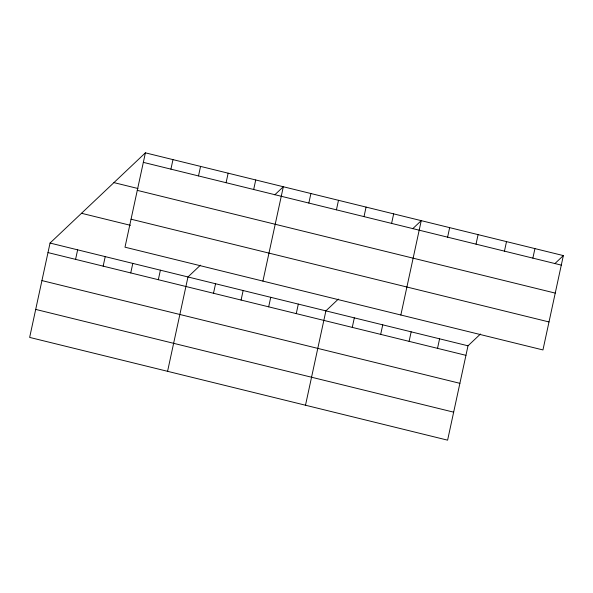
<?xml version="1.0" encoding="UTF-8"?>
<svg xmlns="http://www.w3.org/2000/svg" width="593" height="593" viewBox="0 0 593 593"><rect width="100%" height="100%" fill="white"/><g stroke="black" fill="none" stroke-linecap="round" stroke-linejoin="round"><path stroke-width="0.89" d="M145.396 152.838L124.997 247.192L542.951 349.944L563.35 255.59L145.396 152.838L50.049 243.056L29.65 337.41L447.604 440.162L468.003 345.808L480.463 334.022M75.578 259.363L77.639 249.838M103.16 266.146L105.22 256.621M130.749 272.928L132.802 263.403M170.917 169.146L172.978 159.621M158.331 279.711L160.392 270.186M198.507 175.928L200.567 166.403M167.574 371.314L187.974 276.968L200.427 265.182M226.089 182.711L228.149 173.186M213.502 293.268L215.563 283.743M253.678 189.493L255.731 179.968M241.084 300.051L243.145 290.526M262.921 281.097L283.321 186.751L274.796 194.808M268.673 306.833L270.734 297.308M308.842 203.051L310.902 193.526M296.255 313.615L298.316 304.09M336.431 209.833L338.492 200.308M305.499 405.227L325.898 310.873L338.358 299.087M364.013 216.615L366.074 207.09M352.264 327.388L354.325 317.863M391.602 223.398L393.663 213.873M380.684 334.37L382.744 324.845M400.846 315.009L421.245 220.655L412.721 228.72M409.103 341.36L411.164 331.835M447.604 237.17L449.664 227.645M437.523 348.343L439.583 338.818M476.031 244.153L478.084 234.628M504.45 251.143L506.511 241.618M532.87 258.125L534.93 248.6M554.826 263.655L563.35 255.59M143.336 162.363L561.289 265.115M113.93 182.614L137.954 188.515M137.279 190.36L555.241 293.105M131.046 219.202L548.999 321.947M81.515 213.287L130.453 225.318M50.049 243.056L468.003 345.808M47.989 252.581L465.95 355.333M41.94 280.578L459.894 383.323M35.706 309.413L453.66 412.165"/></g></svg>
